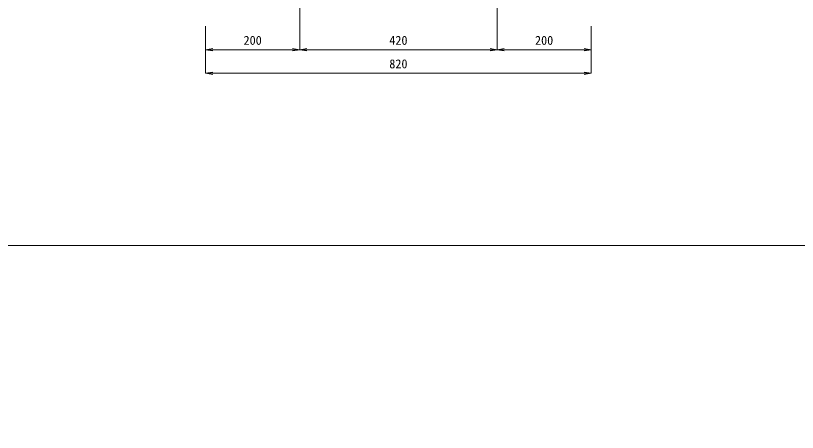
# Model space of a CAD drawing. Units: millimetres at full size, sheet at 1:20. Extents: x 0 to 23340, y -4498 to 8520.
# Drawn here: x 8043 to 9706, y 2442 to 3329 of the extents above; entities that cross this region are included whole.
import ezdxf
from ezdxf.enums import TextEntityAlignment as Align

# ---------------------------------------------------------------- set-up
doc = ezdxf.new("R2010")
doc.units = ezdxf.units.MM
doc.header["$LTSCALE"] = 20
doc.layers.add('SUNPO', color=3, linetype='Continuous', lineweight=13)
doc.layers.add('TITLE', color=7, linetype='Continuous', lineweight=13)
doc.styles.add('ＭＳ ゴシック', font='')
doc.styles.get('ＭＳ ゴシック').set_extended_font_data('MS Gothic')

# ---------------------------------------------------------------- blocks, each defined once
blk = doc.blocks.new('open_arrow')
at = {"color": 0, "linetype": 'Continuous', "lineweight": -2}
blk.add_lwpolyline([(7.5, 1.25), (0, 0), (7.5, -1.25)], dxfattribs=at)

msp = doc.modelspace()

# ---------------------------------------------------------------- linework, layer by layer
at = {"layer": 'SUNPO'}
for p, q in [((8647.48, 3626.2), (8647.48, 3256.2)), ((8647.48, 3626.2), (8647.48, 3256.2)), ((9067.48, 3626.2), (9067.48, 3256.2)), ((9067.48, 3626.2), (9067.48, 3256.2)), ((8447.48, 3306.2), (8447.48, 3256.2)), ((8447.48, 3306.2), (8447.48, 3206.2)), ((9267.48, 3306.2), (9267.48, 3256.2)), ((9267.48, 3306.2), (9267.48, 3206.2)), ((8647.48, 3256.2), (8447.48, 3256.2)), ((8647.48, 3256.2), (9067.48, 3256.2)), ((9067.48, 3256.2), (9267.48, 3256.2)), ((8447.48, 3206.2), (9267.48, 3206.2))]:
    msp.add_line(p, q, dxfattribs=at)
at = {"layer": 'TITLE', "color": 2}
for points in [[(7780, 2840), (11670, 2840), (11670, 5680), (7780, 5680)], [(7780, 0), (11670, 0), (11670, 2840), (7780, 2840)]]:
    msp.add_lwpolyline(points, close=True, dxfattribs=at)

# ---------------------------------------------------------------- block references
at = {"layer": 'SUNPO', "xscale": 2, "yscale": 2}
for p in [(8447.48, 3256.2), (8647.48, 3256.2), (9067.48, 3256.2), (8447.48, 3206.2)]:
    msp.add_blockref('open_arrow', p, dxfattribs=at)
at = {"layer": 'SUNPO', "xscale": 2, "yscale": 2, "rotation": 180}
for p in [(8647.48, 3256.2), (9067.48, 3256.2), (9267.48, 3256.2), (9267.48, 3206.2)]:
    msp.add_blockref('open_arrow', p, dxfattribs=at)

# ---------------------------------------------------------------- texts
at = {"layer": 'SUNPO', "style": 'ＭＳ ゴシック'}
for s, p in [('200', (8547.48, 3276.2)), ('420', (8857.48, 3276.2)), ('200', (9167.48, 3276.2)), ('820', (8857.48, 3226.2))]:
    msp.add_text(s, height=18.99, dxfattribs=at).set_placement(p, align=Align.MIDDLE_CENTER)

doc.saveas('drawing.dxf')
